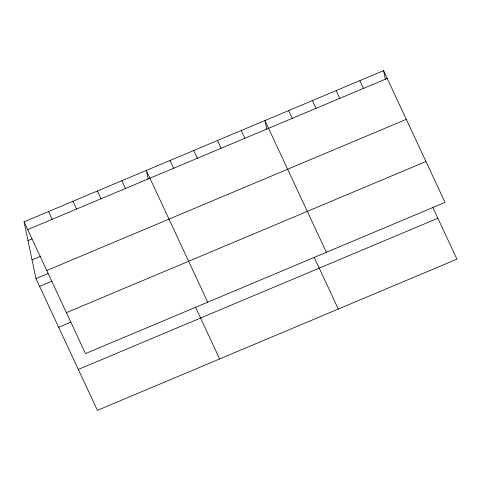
<?xml version="1.0" encoding="UTF-8"?>
<svg xmlns="http://www.w3.org/2000/svg" width="481" height="481" viewBox="0 0 481 481"><rect width="100%" height="100%" fill="white"/><g stroke="black" fill="none" stroke-linecap="round" stroke-linejoin="round"><path stroke-width="0.72" d="M24.05 221.843L383.591 70.653L445.027 202.405L85.486 353.589L24.05 221.843L35.973 278.595L97.409 410.347L456.95 259.157L432.798 207.365M27.676 229.611L387.211 78.427M27.988 240.572L32.059 238.859M32.041 259.866L40.867 256.157M46.753 270.526L406.289 119.336M35.973 278.595L48.202 273.455M39.598 286.369L51.822 281.229M66.408 312.674L425.95 161.49M58.676 327.278L70.899 322.138M78.331 369.432L437.872 218.248M359.86 80.634L363.486 88.402M336.129 90.614L339.754 98.383M312.403 100.589L316.023 108.363M288.672 110.57L292.292 118.338M326.377 252.297L264.941 120.545L266.757 129.191M314.153 257.257L338.299 309.049M241.209 130.525L244.835 138.294M217.484 140.506L221.104 148.274M193.753 150.481L197.378 158.255M170.021 160.462L173.647 168.23M207.726 302.188L146.296 170.436L148.112 179.082M195.502 307.149L219.655 358.94M121.843 180.718L125.469 188.492M97.396 190.999L101.022 198.773M72.95 201.28L76.569 209.049M48.497 211.562L52.122 219.33M383.591 70.653L385.407 79.299"/></g></svg>
